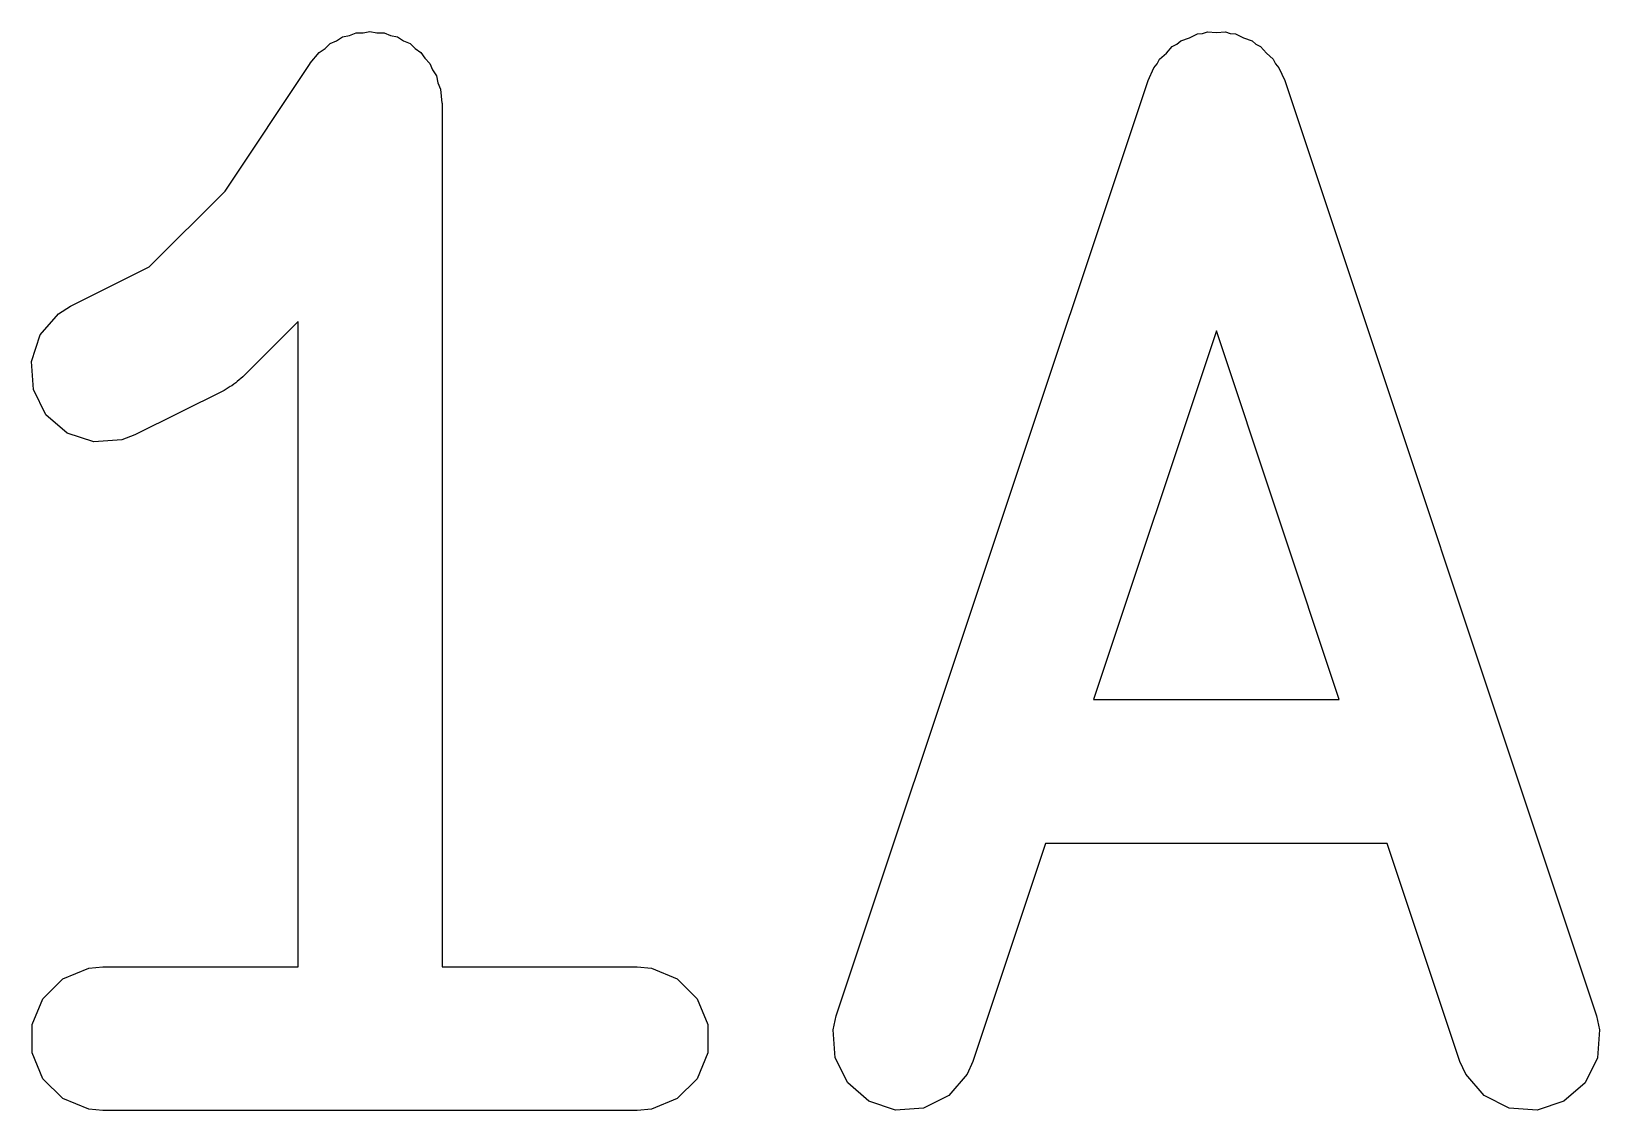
# Model space of a CAD drawing. Extents: x 4.69 to 6.86, y -4.42 to -3.92.
# Drawn here: x 5.766 to 5.8518, y -4.2984 to -4.2393 of the extents above; entities that cross this region are included whole.
import ezdxf

# ---------------------------------------------------------------- set-up
doc = ezdxf.new("R2010")
doc.units = 0
doc.header["$MEASUREMENT"] = 0
doc.layers.add('BLACK', color=7, linetype='CONTINUOUS')

msp = doc.modelspace()

# ---------------------------------------------------------------- linework, layer by layer
at = {"layer": 'BLACK', "linetype": 'CONTINUOUS'}
for p, q in [((5.783382, -4.239574), (5.783743, -4.239425)), ((5.783743, -4.239425), (5.784128, -4.239425)), ((5.784128, -4.239425), (5.784507, -4.239349)), ((5.784507, -4.239349), (5.784889, -4.239425)), ((5.784889, -4.239425), (5.785279, -4.239425)), ((5.785279, -4.239425), (5.785635, -4.239572)), ((5.829336, -4.23971), (5.829777, -4.239489)), ((5.829777, -4.239489), (5.830058, -4.239469)), ((5.830058, -4.239469), (5.830325, -4.23938)), ((5.830325, -4.23938), (5.830817, -4.239415)), ((5.830817, -4.239415), (5.83131, -4.23938)), ((5.83131, -4.23938), (5.831577, -4.239469)), ((5.831577, -4.239469), (5.831857, -4.239489)), ((5.831857, -4.239489), (5.832299, -4.23971)), ((5.781724, -4.240505), (5.782048, -4.240288)), ((5.782048, -4.240288), (5.782323, -4.240013)), ((5.782323, -4.240013), (5.78268, -4.239865)), ((5.78268, -4.239865), (5.783, -4.23965)), ((5.783, -4.23965), (5.783382, -4.239574)), ((5.785635, -4.239572), (5.786014, -4.239647)), ((5.786014, -4.239647), (5.786338, -4.239863)), ((5.786338, -4.239863), (5.786698, -4.240013)), ((5.786698, -4.240013), (5.786971, -4.240285)), ((5.786971, -4.240285), (5.787292, -4.240499)), ((5.82808, -4.240549), (5.828404, -4.240176)), ((5.828404, -4.240176), (5.828655, -4.24005)), ((5.828655, -4.24005), (5.828868, -4.239866)), ((5.828868, -4.239866), (5.829336, -4.23971)), ((5.832299, -4.23971), (5.832767, -4.239866)), ((5.832767, -4.239866), (5.83298, -4.24005)), ((5.83298, -4.24005), (5.833231, -4.240176)), ((5.833231, -4.240176), (5.833555, -4.240549)), ((5.776577, -4.24809), (5.781235, -4.241102)), ((5.781235, -4.241102), (5.781237, -4.2411)), ((5.781237, -4.241099), (5.78124, -4.241096)), ((5.781237, -4.2411), (5.781237, -4.241099)), ((5.78124, -4.241096), (5.781724, -4.240505)), ((5.787292, -4.240499), (5.787509, -4.240823)), ((5.787509, -4.240823), (5.787784, -4.241099)), ((5.787784, -4.241099), (5.787932, -4.241455)), ((5.827397, -4.241336), (5.827581, -4.241124)), ((5.827581, -4.241124), (5.827707, -4.240872)), ((5.827707, -4.240872), (5.82808, -4.240549)), ((5.833555, -4.240549), (5.833928, -4.240872)), ((5.833928, -4.240872), (5.834053, -4.241124)), ((5.834053, -4.241124), (5.834238, -4.241336)), ((5.787932, -4.241455), (5.788146, -4.241776)), ((5.788146, -4.241776), (5.788223, -4.242158)), ((5.810022, -4.293222), (5.827082, -4.242041)), ((5.827082, -4.242041), (5.827397, -4.241336)), ((5.834238, -4.241336), (5.834552, -4.242041)), ((5.834552, -4.242041), (5.851613, -4.293222)), ((5.788223, -4.242158), (5.788372, -4.242518)), ((5.788372, -4.242518), (5.788447, -4.243278)), ((5.788447, -4.243278), (5.788448, -4.243282)), ((5.788448, -4.243282), (5.788447, -4.243283)), ((5.788447, -4.243283), (5.788448, -4.243286)), ((5.788448, -4.243286), (5.788448, -4.29053)), ((5.77243, -4.252236), (5.776577, -4.24809)), ((5.768127, -4.254388), (5.77243, -4.252236)), ((5.766467, -4.25596), (5.767474, -4.254799)), ((5.767474, -4.254799), (5.768127, -4.254388)), ((5.780574, -4.255228), (5.777546, -4.258256)), ((5.780574, -4.29053), (5.780574, -4.255228)), ((5.830817, -4.255736), (5.824094, -4.275907)), ((5.837541, -4.275907), (5.830817, -4.255736)), ((5.765981, -4.257417), (5.766467, -4.25596)), ((5.76609, -4.258949), (5.765981, -4.257417)), ((5.777546, -4.258256), (5.777244, -4.258504)), ((5.766777, -4.260323), (5.76609, -4.258949)), ((5.776523, -4.258994), (5.771648, -4.261431)), ((5.776853, -4.258785), (5.776523, -4.258994)), ((5.776949, -4.258746), (5.776853, -4.258785)), ((5.777057, -4.258657), (5.776949, -4.258746)), ((5.777176, -4.258582), (5.777057, -4.258657)), ((5.777244, -4.258504), (5.777176, -4.258582)), ((5.767938, -4.26133), (5.766777, -4.260323)), ((5.769395, -4.261815), (5.767938, -4.26133)), ((5.770927, -4.261707), (5.769395, -4.261815)), ((5.771648, -4.261431), (5.770927, -4.261707)), ((5.824094, -4.275907), (5.837541, -4.275907)), ((5.821469, -4.283781), (5.817492, -4.295712)), ((5.840166, -4.283781), (5.821469, -4.283781)), ((5.844143, -4.295712), (5.840166, -4.283781)), ((5.7677, -4.291194), (5.769119, -4.290606)), ((5.769119, -4.290606), (5.769888, -4.29053)), ((5.769888, -4.29053), (5.780574, -4.29053)), ((5.788448, -4.29053), (5.799134, -4.29053)), ((5.799134, -4.29053), (5.799902, -4.290606)), ((5.799902, -4.290606), (5.801321, -4.291194)), ((5.766614, -4.29228), (5.7677, -4.291194)), ((5.801321, -4.291194), (5.802407, -4.29228)), ((5.766026, -4.293699), (5.766614, -4.29228)), ((5.802407, -4.29228), (5.802995, -4.293699)), ((5.809851, -4.293975), (5.810022, -4.293222)), ((5.851613, -4.293222), (5.851784, -4.293975)), ((5.766026, -4.295235), (5.766026, -4.293699)), ((5.802995, -4.293699), (5.802995, -4.295235)), ((5.80996, -4.295507), (5.809851, -4.293975)), ((5.851784, -4.293975), (5.851675, -4.295507)), ((5.766614, -4.296655), (5.766026, -4.295235)), ((5.802995, -4.295235), (5.802407, -4.296655)), ((5.810647, -4.296881), (5.80996, -4.295507)), ((5.817492, -4.295712), (5.817177, -4.296417)), ((5.844457, -4.296417), (5.844143, -4.295712)), ((5.851675, -4.295507), (5.850988, -4.296881)), ((5.7677, -4.297741), (5.766614, -4.296655)), ((5.802407, -4.296655), (5.801321, -4.297741)), ((5.811807, -4.297888), (5.810647, -4.296881)), ((5.817177, -4.296417), (5.816171, -4.297577)), ((5.845464, -4.297577), (5.844457, -4.296417)), ((5.850988, -4.296881), (5.849827, -4.297888)), ((5.769119, -4.298329), (5.7677, -4.297741)), ((5.801321, -4.297741), (5.799902, -4.298329)), ((5.816171, -4.297577), (5.814797, -4.298264)), ((5.846838, -4.298264), (5.845464, -4.297577)), ((5.769888, -4.298404), (5.769119, -4.298329)), ((5.799134, -4.298404), (5.769888, -4.298404)), ((5.799902, -4.298329), (5.799134, -4.298404)), ((5.813265, -4.298373), (5.811807, -4.297888)), ((5.814797, -4.298264), (5.813265, -4.298373)), ((5.84837, -4.298373), (5.846838, -4.298264)), ((5.849827, -4.297888), (5.84837, -4.298373))]:
    msp.add_line(p, q, dxfattribs=at)

doc.saveas('drawing.dxf')
